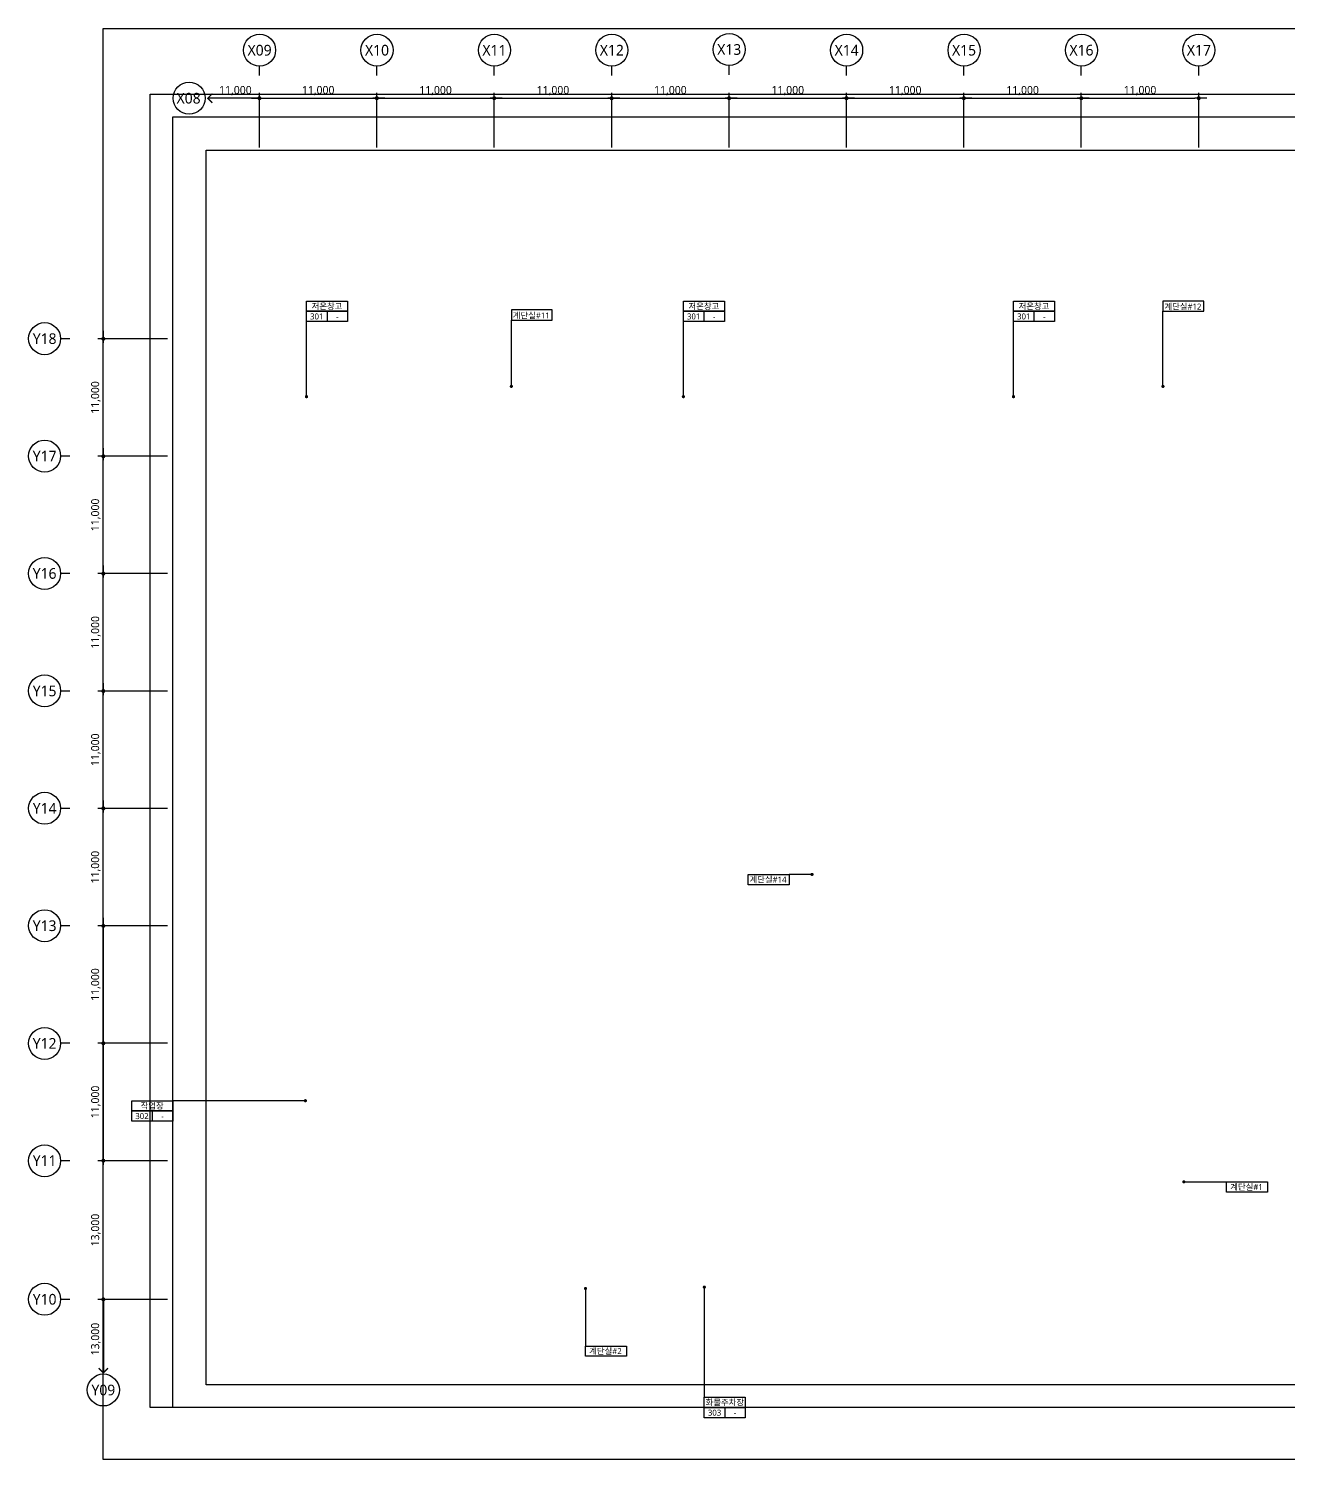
# Model space of a CAD drawing. Header units: millimetres. Extents: x 717452 to 1115512, y -611281 to 2012373.
# Drawn here: x 920452 to 1038476, y 987325 to 1121373 of the extents above; entities that cross this region are included whole.
import ezdxf
from ezdxf.enums import TextEntityAlignment as Align

# ---------------------------------------------------------------- set-up
doc = ezdxf.new("R2010")
doc.units = ezdxf.units.MM
doc.header["$PDSIZE"] = -10
doc.layers.get('0').update_dxf_attribs({"linetype": 'CONTINUOUS'})
doc.layers.get('DEFPOINTS').update_dxf_attribs({"color": 146, "linetype": 'CONTINUOUS'})
for name, color, linetype, lineweight in [('A-AXIS-BUBL', 7, 'CONTINUOUS', 25), ('A-DIMS', 7, 'CONTINUOUS', 25), ('A-MKXS-LEAD', 7, 'CONTINUOUS', 25), ('A-MKXX-NAME', 3, 'CONTINUOUS', 25), ('A-MKXX-SYMB', 7, 'CONTINUOUS', 25), ('A-XXXX-SYMB', 7, 'CONTINUOUS', 25), ('A-XXXX-TXT2', 3, 'CONTINUOUS', 25)]:
    doc.layers.add(name, color=color, linetype=linetype, lineweight=lineweight)
doc.styles.add('HY울릉도L', font='H2GTRE.TTF')
doc.styles.add('맑은고딕', font='malgun.ttf')
doc.dimstyles.new('CDIM', dxfattribs={"dimtxt": 3, "dimasz": 1.5, "dimexe": 2, "dimexo": 1, "dimgap": 1, "dimtad": 1, "dimdec": 0, "dimrnd": 0.5, "dimzin": 0, "dimdsep": 32, "dimlunit": 6, "dimtxsty": 'HY울릉도L', "dimblk1": '_CIDOT', "dimblk2": '_CIDOT', "dimsah": 1, "dimcen": 5.5, "dimclrd": 2, "dimclre": 2, "dimclrt": 7, "dimadec": 0, "dimazin": 0, "dimtfac": 1, "dimtdec": 0, "dimtix": 1, "dimtmove": 2, "dimatfit": 1, "dimldrblk": '_CIDOT', "dimfxl": 1, "dimtolj": 1, "dimtzin": 0, "dimlwd": -1, "dimarcsym": 0})

# ---------------------------------------------------------------- blocks, each defined once
blk = doc.blocks.new('_CIDOT')
at = {"color": 0, "linetype": 'ByBlock'}
blk.add_line((2, 0), (-1, 0), dxfattribs=at)
at = {"color": 0, "linetype": 'ByBlock', "const_width": 0.5}
blk.add_lwpolyline([(-0.25, 0, 1), (0.25, 0, 1)], format="xyb", close=True, dxfattribs=at)
blk = doc.blocks.new('*D141')
at = {"layer": 'A-DIMS', "lineweight": -2, "transparency": 16777216}
for p, q in [((933452, -24188), (926952, -24188)), ((933452, -37188), (926952, -37188))]:
    blk.add_line(p, q, dxfattribs=at)
at = {"layer": 'A-DIMS', "transparency": 16777216}
blk.add_line((927452, -36813), (927452, -24563), dxfattribs=at)
at = {"layer": 'DEFPOINTS', "color": 0, "transparency": 16777216}
for p in [(927452, -24188), (933702, -24188), (933702, -37188)]:
    blk.add_point(p, dxfattribs=at)
at = {"layer": 'A-DIMS', "transparency": 16777216, "xscale": 375, "yscale": 375, "zscale": 375}
for p, rotation in [((927452, -24188), 90), ((927452, -37188), 270)]:
    blk.add_blockref('_CIDOT', p, dxfattribs=dict(at, rotation=rotation))
at = {"layer": 'A-DIMS', "color": 3, "transparency": 16777216, "insert": (926750, -30688), "char_height": 750, "attachment_point": 5, "rotation": 90, "style": '맑은고딕'}
blk.add_mtext('\\A1;13,000', dxfattribs=at)
blk = doc.blocks.new('*D142')
at = {"layer": 'A-DIMS', "lineweight": -2, "transparency": 16777216}
for p, q in [((933452, 30812), (926952, 30812)), ((933452, 19812), (926952, 19812))]:
    blk.add_line(p, q, dxfattribs=at)
at = {"layer": 'A-DIMS', "transparency": 16777216}
blk.add_line((927452, 20187), (927452, 30437), dxfattribs=at)
at = {"layer": 'DEFPOINTS', "color": 0, "transparency": 16777216}
for p in [(927452, 30812), (933702, 30812), (933702, 19812)]:
    blk.add_point(p, dxfattribs=at)
at = {"layer": 'A-DIMS', "transparency": 16777216, "xscale": 375, "yscale": 375, "zscale": 375}
for p, rotation in [((927452, 30812), 90), ((927452, 19812), 270)]:
    blk.add_blockref('_CIDOT', p, dxfattribs=dict(at, rotation=rotation))
at = {"layer": 'A-DIMS', "color": 3, "transparency": 16777216, "insert": (926750, 25312), "char_height": 750, "attachment_point": 5, "rotation": 90, "style": '맑은고딕'}
blk.add_mtext('\\A1;11,000', dxfattribs=at)
blk = doc.blocks.new('*D143')
at = {"layer": 'A-DIMS', "lineweight": -2, "transparency": 16777216}
for p, q in [((933452, 19812), (926952, 19812)), ((933452, 8812), (926952, 8812))]:
    blk.add_line(p, q, dxfattribs=at)
at = {"layer": 'A-DIMS', "transparency": 16777216}
blk.add_line((927452, 9187), (927452, 19437), dxfattribs=at)
at = {"layer": 'DEFPOINTS', "color": 0, "transparency": 16777216}
for p in [(927452, 19812), (933702, 19812), (933702, 8812)]:
    blk.add_point(p, dxfattribs=at)
at = {"layer": 'A-DIMS', "transparency": 16777216, "xscale": 375, "yscale": 375, "zscale": 375}
for p, rotation in [((927452, 19812), 90), ((927452, 8812), 270)]:
    blk.add_blockref('_CIDOT', p, dxfattribs=dict(at, rotation=rotation))
at = {"layer": 'A-DIMS', "color": 3, "transparency": 16777216, "insert": (926750, 14312), "char_height": 750, "attachment_point": 5, "rotation": 90, "style": '맑은고딕'}
blk.add_mtext('\\A1;11,000', dxfattribs=at)
blk = doc.blocks.new('*D144')
at = {"layer": 'A-DIMS', "lineweight": -2, "transparency": 16777216}
for p, q in [((933452, 8812), (926952, 8812)), ((933452, -2188), (926952, -2188))]:
    blk.add_line(p, q, dxfattribs=at)
at = {"layer": 'A-DIMS', "transparency": 16777216}
blk.add_line((927452, -1813), (927452, 8437), dxfattribs=at)
at = {"layer": 'DEFPOINTS', "color": 0, "transparency": 16777216}
for p in [(927452, 8812), (933702, 8812), (933702, -2188)]:
    blk.add_point(p, dxfattribs=at)
at = {"layer": 'A-DIMS', "transparency": 16777216, "xscale": 375, "yscale": 375, "zscale": 375}
for p, rotation in [((927452, 8812), 90), ((927452, -2188), 270)]:
    blk.add_blockref('_CIDOT', p, dxfattribs=dict(at, rotation=rotation))
at = {"layer": 'A-DIMS', "color": 3, "transparency": 16777216, "insert": (926750, 3312), "char_height": 750, "attachment_point": 5, "rotation": 90, "style": '맑은고딕'}
blk.add_mtext('\\A1;11,000', dxfattribs=at)
blk = doc.blocks.new('*D145')
at = {"layer": 'A-DIMS', "lineweight": -2, "transparency": 16777216}
for p, q in [((933452, -13188), (926952, -13188)), ((933452, -24188), (926952, -24188))]:
    blk.add_line(p, q, dxfattribs=at)
at = {"layer": 'A-DIMS', "transparency": 16777216}
blk.add_line((927452, -13563), (927452, -23813), dxfattribs=at)
at = {"layer": 'DEFPOINTS', "color": 0, "transparency": 16777216}
for p in [(933702, -13188), (927452, -24188), (933702, -24188)]:
    blk.add_point(p, dxfattribs=at)
at = {"layer": 'A-DIMS', "transparency": 16777216, "xscale": 375, "yscale": 375, "zscale": 375}
for p, rotation in [((927452, -13188), 90), ((927452, -24188), 270)]:
    blk.add_blockref('_CIDOT', p, dxfattribs=dict(at, rotation=rotation))
at = {"layer": 'A-DIMS', "color": 3, "transparency": 16777216, "insert": (926750, -18688), "char_height": 750, "attachment_point": 5, "rotation": 90, "style": '맑은고딕'}
blk.add_mtext('\\A1;11,000', dxfattribs=at)
blk = doc.blocks.new('*D146')
at = {"layer": 'A-DIMS', "lineweight": -2, "transparency": 16777216}
for p, q in [((933452, -2188), (926952, -2188)), ((933452, -13188), (926952, -13188))]:
    blk.add_line(p, q, dxfattribs=at)
at = {"layer": 'A-DIMS', "transparency": 16777216}
blk.add_line((927452, -2563), (927452, -12813), dxfattribs=at)
at = {"layer": 'DEFPOINTS', "color": 0, "transparency": 16777216}
for p in [(933702, -2188), (927452, -13188), (933702, -13188)]:
    blk.add_point(p, dxfattribs=at)
at = {"layer": 'A-DIMS', "transparency": 16777216, "xscale": 375, "yscale": 375, "zscale": 375}
for p, rotation in [((927452, -2188), 90), ((927452, -13188), 270)]:
    blk.add_blockref('_CIDOT', p, dxfattribs=dict(at, rotation=rotation))
at = {"layer": 'A-DIMS', "color": 3, "transparency": 16777216, "insert": (926750, -7688), "char_height": 750, "attachment_point": 5, "rotation": 90, "style": '맑은고딕'}
blk.add_mtext('\\A1;11,000', dxfattribs=at)
blk = doc.blocks.new('*D139')
at = {"layer": 'A-DIMS', "lineweight": -2, "transparency": 16777216}
for p, q in [((933452, 41812), (926952, 41812)), ((933452, 30812), (926952, 30812))]:
    blk.add_line(p, q, dxfattribs=at)
at = {"layer": 'A-DIMS', "transparency": 16777216}
blk.add_line((927452, 31187), (927452, 41437), dxfattribs=at)
at = {"layer": 'DEFPOINTS', "color": 0, "transparency": 16777216}
for p in [(927452, 41812), (933702, 41812), (933702, 30812)]:
    blk.add_point(p, dxfattribs=at)
at = {"layer": 'A-DIMS', "transparency": 16777216, "xscale": 375, "yscale": 375, "zscale": 375}
for p, rotation in [((927452, 41812), 90), ((927452, 30812), 270)]:
    blk.add_blockref('_CIDOT', p, dxfattribs=dict(at, rotation=rotation))
at = {"layer": 'A-DIMS', "color": 3, "transparency": 16777216, "insert": (926750, 36312), "char_height": 750, "attachment_point": 5, "rotation": 90, "style": '맑은고딕'}
blk.add_mtext('\\A1;11,000', dxfattribs=at)
blk = doc.blocks.new('*D140')
at = {"layer": 'A-DIMS', "lineweight": -2, "transparency": 16777216}
for p, q in [((933452, 52812), (926952, 52812)), ((933452, 41812), (926952, 41812))]:
    blk.add_line(p, q, dxfattribs=at)
at = {"layer": 'A-DIMS', "transparency": 16777216}
blk.add_line((927452, 42187), (927452, 52437), dxfattribs=at)
at = {"layer": 'DEFPOINTS', "color": 0, "transparency": 16777216}
for p in [(927452, 52812), (933702, 52812), (933702, 41812)]:
    blk.add_point(p, dxfattribs=at)
at = {"layer": 'A-DIMS', "transparency": 16777216, "xscale": 375, "yscale": 375, "zscale": 375}
for p, rotation in [((927452, 52812), 90), ((927452, 41812), 270)]:
    blk.add_blockref('_CIDOT', p, dxfattribs=dict(at, rotation=rotation))
at = {"layer": 'A-DIMS', "color": 3, "transparency": 16777216, "insert": (926750, 47312), "char_height": 750, "attachment_point": 5, "rotation": 90, "style": '맑은고딕'}
blk.add_mtext('\\A1;11,000', dxfattribs=at)
blk = doc.blocks.new('*D159')
at = {"layer": 'A-DIMS', "lineweight": -2, "transparency": 16777216}
for p, q in [((1019077, 70737), (1019077, 75853)), ((1030077, 70737), (1030077, 75853))]:
    blk.add_line(p, q, dxfattribs=at)
at = {"layer": 'A-DIMS', "transparency": 16777216}
blk.add_line((1019452, 75353), (1029702, 75353), dxfattribs=at)
at = {"layer": 'DEFPOINTS', "color": 0, "transparency": 16777216}
for p in [(1030077, 75353), (1019077, 70487), (1030077, 70487)]:
    blk.add_point(p, dxfattribs=at)
at = {"layer": 'A-DIMS', "transparency": 16777216, "xscale": 375, "yscale": 375, "zscale": 375, "rotation": 180}
blk.add_blockref('_CIDOT', (1019077, 75353), dxfattribs=at)
at = {"layer": 'A-DIMS', "transparency": 16777216, "xscale": 375, "yscale": 375, "zscale": 375}
blk.add_blockref('_CIDOT', (1030077, 75353), dxfattribs=at)
at = {"layer": 'A-DIMS', "color": 3, "transparency": 16777216, "insert": (1024577, 76055), "char_height": 750, "attachment_point": 5, "style": '맑은고딕'}
blk.add_mtext('\\A1;11,000', dxfattribs=at)
blk = doc.blocks.new('*D160')
at = {"layer": 'A-DIMS', "lineweight": -2, "transparency": 16777216}
for p, q in [((1008077, 70737), (1008077, 75853)), ((1019077, 70737), (1019077, 75853))]:
    blk.add_line(p, q, dxfattribs=at)
at = {"layer": 'A-DIMS', "transparency": 16777216}
blk.add_line((1008452, 75353), (1018702, 75353), dxfattribs=at)
at = {"layer": 'DEFPOINTS', "color": 0, "transparency": 16777216}
for p in [(1019077, 75353), (1008077, 70487), (1019077, 70487)]:
    blk.add_point(p, dxfattribs=at)
at = {"layer": 'A-DIMS', "transparency": 16777216, "xscale": 375, "yscale": 375, "zscale": 375, "rotation": 180}
blk.add_blockref('_CIDOT', (1008077, 75353), dxfattribs=at)
at = {"layer": 'A-DIMS', "transparency": 16777216, "xscale": 375, "yscale": 375, "zscale": 375}
blk.add_blockref('_CIDOT', (1019077, 75353), dxfattribs=at)
at = {"layer": 'A-DIMS', "color": 3, "transparency": 16777216, "insert": (1013577, 76055), "char_height": 750, "attachment_point": 5, "style": '맑은고딕'}
blk.add_mtext('\\A1;11,000', dxfattribs=at)
blk = doc.blocks.new('*D161')
at = {"layer": 'A-DIMS', "lineweight": -2, "transparency": 16777216}
for p, q in [((997077, 70737), (997077, 75853)), ((1008077, 70737), (1008077, 75853))]:
    blk.add_line(p, q, dxfattribs=at)
at = {"layer": 'A-DIMS', "transparency": 16777216}
blk.add_line((997452, 75353), (1007702, 75353), dxfattribs=at)
at = {"layer": 'DEFPOINTS', "color": 0, "transparency": 16777216}
for p in [(1008077, 75353), (997077, 70487), (1008077, 70487)]:
    blk.add_point(p, dxfattribs=at)
at = {"layer": 'A-DIMS', "transparency": 16777216, "xscale": 375, "yscale": 375, "zscale": 375, "rotation": 180}
blk.add_blockref('_CIDOT', (997077, 75353), dxfattribs=at)
at = {"layer": 'A-DIMS', "transparency": 16777216, "xscale": 375, "yscale": 375, "zscale": 375}
blk.add_blockref('_CIDOT', (1008077, 75353), dxfattribs=at)
at = {"layer": 'A-DIMS', "color": 3, "transparency": 16777216, "insert": (1002577, 76055), "char_height": 750, "attachment_point": 5, "style": '맑은고딕'}
blk.add_mtext('\\A1;11,000', dxfattribs=at)
blk = doc.blocks.new('*D162')
at = {"layer": 'A-DIMS', "lineweight": -2, "transparency": 16777216}
for p, q in [((986077, 70737), (986077, 75853)), ((997077, 70737), (997077, 75853))]:
    blk.add_line(p, q, dxfattribs=at)
at = {"layer": 'A-DIMS', "transparency": 16777216}
blk.add_line((986452, 75353), (996702, 75353), dxfattribs=at)
at = {"layer": 'DEFPOINTS', "color": 0, "transparency": 16777216}
for p in [(997077, 75353), (986077, 70487), (997077, 70487)]:
    blk.add_point(p, dxfattribs=at)
at = {"layer": 'A-DIMS', "transparency": 16777216, "xscale": 375, "yscale": 375, "zscale": 375, "rotation": 180}
blk.add_blockref('_CIDOT', (986077, 75353), dxfattribs=at)
at = {"layer": 'A-DIMS', "transparency": 16777216, "xscale": 375, "yscale": 375, "zscale": 375}
blk.add_blockref('_CIDOT', (997077, 75353), dxfattribs=at)
at = {"layer": 'A-DIMS', "color": 3, "transparency": 16777216, "insert": (991577, 76055), "char_height": 750, "attachment_point": 5, "style": '맑은고딕'}
blk.add_mtext('\\A1;11,000', dxfattribs=at)
blk = doc.blocks.new('*D155')
at = {"layer": 'A-DIMS', "lineweight": -2, "transparency": 16777216}
for p, q in [((975077, 70737), (975077, 75853)), ((986077, 70737), (986077, 75853))]:
    blk.add_line(p, q, dxfattribs=at)
at = {"layer": 'A-DIMS', "transparency": 16777216}
blk.add_line((975452, 75353), (985702, 75353), dxfattribs=at)
at = {"layer": 'DEFPOINTS', "color": 0, "transparency": 16777216}
for p in [(986077, 75353), (975077, 70487), (986077, 70487)]:
    blk.add_point(p, dxfattribs=at)
at = {"layer": 'A-DIMS', "transparency": 16777216, "xscale": 375, "yscale": 375, "zscale": 375, "rotation": 180}
blk.add_blockref('_CIDOT', (975077, 75353), dxfattribs=at)
at = {"layer": 'A-DIMS', "transparency": 16777216, "xscale": 375, "yscale": 375, "zscale": 375}
blk.add_blockref('_CIDOT', (986077, 75353), dxfattribs=at)
at = {"layer": 'A-DIMS', "color": 3, "transparency": 16777216, "insert": (980577, 76055), "char_height": 750, "attachment_point": 5, "style": '맑은고딕'}
blk.add_mtext('\\A1;11,000', dxfattribs=at)
blk = doc.blocks.new('*D156')
at = {"layer": 'A-DIMS', "lineweight": -2, "transparency": 16777216}
for p, q in [((964077, 70737), (964077, 75853)), ((975077, 70737), (975077, 75853))]:
    blk.add_line(p, q, dxfattribs=at)
at = {"layer": 'A-DIMS', "transparency": 16777216}
blk.add_line((964452, 75353), (974702, 75353), dxfattribs=at)
at = {"layer": 'DEFPOINTS', "color": 0, "transparency": 16777216}
for p in [(975077, 75353), (964077, 70487), (975077, 70487)]:
    blk.add_point(p, dxfattribs=at)
at = {"layer": 'A-DIMS', "transparency": 16777216, "xscale": 375, "yscale": 375, "zscale": 375, "rotation": 180}
blk.add_blockref('_CIDOT', (964077, 75353), dxfattribs=at)
at = {"layer": 'A-DIMS', "transparency": 16777216, "xscale": 375, "yscale": 375, "zscale": 375}
blk.add_blockref('_CIDOT', (975077, 75353), dxfattribs=at)
at = {"layer": 'A-DIMS', "color": 3, "transparency": 16777216, "insert": (969577, 76055), "char_height": 750, "attachment_point": 5, "style": '맑은고딕'}
blk.add_mtext('\\A1;11,000', dxfattribs=at)
blk = doc.blocks.new('*D157')
at = {"layer": 'A-DIMS', "lineweight": -2, "transparency": 16777216}
for p, q in [((953077, 70737), (953077, 75853)), ((964077, 70737), (964077, 75853))]:
    blk.add_line(p, q, dxfattribs=at)
at = {"layer": 'A-DIMS', "transparency": 16777216}
blk.add_line((953452, 75353), (963702, 75353), dxfattribs=at)
at = {"layer": 'DEFPOINTS', "color": 0, "transparency": 16777216}
for p in [(964077, 75353), (953077, 70487), (964077, 70487)]:
    blk.add_point(p, dxfattribs=at)
at = {"layer": 'A-DIMS', "transparency": 16777216, "xscale": 375, "yscale": 375, "zscale": 375, "rotation": 180}
blk.add_blockref('_CIDOT', (953077, 75353), dxfattribs=at)
at = {"layer": 'A-DIMS', "transparency": 16777216, "xscale": 375, "yscale": 375, "zscale": 375}
blk.add_blockref('_CIDOT', (964077, 75353), dxfattribs=at)
at = {"layer": 'A-DIMS', "color": 3, "transparency": 16777216, "insert": (958577, 76055), "char_height": 750, "attachment_point": 5, "style": '맑은고딕'}
blk.add_mtext('\\A1;11,000', dxfattribs=at)
blk = doc.blocks.new('*D158')
at = {"layer": 'A-DIMS', "lineweight": -2, "transparency": 16777216}
for p, q in [((942077, 70737), (942077, 75853)), ((953077, 70737), (953077, 75853))]:
    blk.add_line(p, q, dxfattribs=at)
at = {"layer": 'A-DIMS', "transparency": 16777216}
blk.add_line((942452, 75353), (952702, 75353), dxfattribs=at)
at = {"layer": 'DEFPOINTS', "color": 0, "transparency": 16777216}
for p in [(953077, 75353), (942077, 70487), (953077, 70487)]:
    blk.add_point(p, dxfattribs=at)
at = {"layer": 'A-DIMS', "transparency": 16777216, "xscale": 375, "yscale": 375, "zscale": 375, "rotation": 180}
blk.add_blockref('_CIDOT', (942077, 75353), dxfattribs=at)
at = {"layer": 'A-DIMS', "transparency": 16777216, "xscale": 375, "yscale": 375, "zscale": 375}
blk.add_blockref('_CIDOT', (953077, 75353), dxfattribs=at)
at = {"layer": 'A-DIMS', "color": 3, "transparency": 16777216, "insert": (947577, 76055), "char_height": 750, "attachment_point": 5, "style": '맑은고딕'}
blk.add_mtext('\\A1;11,000', dxfattribs=at)
blk = doc.blocks.new('Dim250-4')
at = {"const_width": 125}
for points in [[(27518, 135181.2), (27091.1, 134754.3), (27518, 134327.4)], [(16859.5, 15779.3), (17301.4, 15337.4), (17743.4, 15779.3)]]:
    blk.add_lwpolyline(points, dxfattribs=at)
at = {"layer": 'A-AXIS-BUBL', "ltscale": 0.2}
for p, q in [((31926.4, 136879.3), (31926.4, 137754.4)), ((42926.4, 136879.3), (42926.4, 137754.4)), ((42926.4, 136879.3), (42926.4, 137754.4)), ((53926.4, 136879.3), (53926.4, 137754.4)), ((64926.4, 136879.3), (64926.4, 137754.4)), ((75926.4, 136945.4), (75926.4, 137820.5)), ((86925.6, 136879.3), (86925.6, 137754.4)), ((97926.4, 136879.3), (97926.4, 137754.4)), ((108926.4, 136879.3), (108926.4, 137754.4)), ((119926.4, 136879.3), (119926.4, 137754.4)), ((14176.4, 112213.1), (13301.3, 112213.1)), ((14176.4, 101213.1), (13301.3, 101213.1)), ((14176.4, 90213.1), (13301.3, 90213.1)), ((14176.4, 79213.1), (13301.3, 79213.1)), ((14176.4, 68213.1), (13301.3, 68213.1)), ((14176.4, 57213.1), (13301.3, 57213.1)), ((14176.4, 46213.1), (13301.3, 46213.1)), ((14176.4, 35213.1), (13301.3, 35213.1)), ((14176.4, 22213.1), (13301.3, 22213.1))]:
    blk.add_line(p, q, dxfattribs=at)
for centre in [(31941.1, 139254.3), (42941.1, 139254.3), (42941.1, 139254.3), (53941.1, 139254.3), (64941.1, 139254.3), (75941.1, 139320.4), (86940.3, 139254.3), (97941.1, 139254.3), (108941.1, 139254.3), (119941.1, 139254.3), (11801.4, 112227.8), (11801.4, 101227.8), (11801.4, 90227.8), (11801.4, 79227.8), (11801.4, 68227.8), (11801.4, 57227.8), (11801.4, 46198.4), (11801.4, 35198.4), (11801.4, 22227.8), (17301.4, 13729.1)]:
    blk.add_circle(centre, 1500, dxfattribs=at)
at = {"layer": 'A-DIMS'}
for p, q in [((31926.4, 134754.3), (27091.1, 134754.3)), ((17301.4, 22213.1), (17301.4, 15337.4))]:
    blk.add_line(p, q, dxfattribs=at)
at = {"layer": 'A-XXXX-SYMB'}
blk.add_circle((25336.9, 134754.3), 1500, dxfattribs=at)
at = {"layer": 'A-DIMS', "color": 3, "insert": (29672.4, 135456.7), "char_height": 750, "attachment_point": 5, "style": '맑은고딕'}
blk.add_mtext('\\A1;11,000', dxfattribs=at)
at = {"layer": 'A-DIMS', "color": 3, "insert": (16601, 18496.9), "char_height": 750, "attachment_point": 5, "rotation": 90, "style": '맑은고딕'}
blk.add_mtext('\\A1;13,000', dxfattribs=at)
at = {"layer": 'A-XXXX-TXT2', "ltscale": 0.2, "style": '맑은고딕'}
for s, p in [('X09', (31941.1, 139254.3)), ('X10', (42941.1, 139254.3)), ('X11', (53941.1, 139254.3)), ('X12', (64941.1, 139254.3)), ('X13', (75941.1, 139320.4)), ('X14', (86940.3, 139254.3)), ('X15', (97941.1, 139254.3)), ('X16', (108941.1, 139254.3)), ('X17', (119941.1, 139254.3)), ('X08', (25288.7, 134754.3)), ('Y18', (11801.4, 112227.8)), ('Y17', (11801.4, 101227.8)), ('Y16', (11801.4, 90227.8)), ('Y15', (11801.4, 79227.8)), ('Y14', (11801.4, 68227.8)), ('Y13', (11801.4, 57227.8)), ('Y12', (11801.4, 46199.1)), ('Y11', (11801.4, 35227.8)), ('Y10', (11801.4, 22227.8)), ('Y09', (17301.4, 13729.7))]:
    blk.add_text(s, height=1000, dxfattribs=at).set_placement(p, align=Align.MIDDLE_CENTER)
at = {"layer": 'A-DIMS'}
for p1, p2, distance, picture, middle in [((31926.4, 129888.1), (42926.4, 129888.1), 4866.2, '*D158', (37426.4, 135456.7)), ((42926.4, 129888.1), (53926.4, 129888.1), 4866.2, '*D157', (48426.4, 135456.7)), ((53926.4, 129888.1), (64926.4, 129888.1), 4866.2, '*D156', (59426.4, 135456.7)), ((64926.4, 129888.1), (75926.4, 129888.1), 4866.2, '*D155', (70426.4, 135456.7)), ((75926.4, 129888.1), (86926.4, 129888.1), 4866.2, '*D162', (81426.4, 135456.7)), ((86926.4, 129888.1), (97926.4, 129888.1), 4866.2, '*D161', (92426.4, 135456.7)), ((97926.4, 129888.1), (108926.4, 129888.1), 4866.2, '*D160', (103426.4, 135456.7)), ((108926.4, 129888.1), (119926.4, 129888.1), 4866.2, '*D159', (114426.4, 135456.7)), ((23551.4, 101213.1), (23551.4, 112213.1), 6250, '*D140', (16599, 106713.1)), ((23551.4, 90213.1), (23551.4, 101213.1), 6250, '*D139', (16599, 95713.1)), ((23551.4, 79213.1), (23551.4, 90213.1), 6250, '*D142', (16599, 84713.1)), ((23551.4, 68213.1), (23551.4, 79213.1), 6250, '*D143', (16599, 73713.1)), ((23551.4, 57213.1), (23551.4, 68213.1), 6250, '*D144', (16599, 62713.1)), ((23551.4, 57213.1), (23551.4, 46213.1), -6250, '*D146', (16599, 51713.1)), ((23551.4, 46213.1), (23551.4, 35213.1), -6250, '*D145', (16599, 40713.1)), ((23551.4, 22213.1), (23551.4, 35213.1), 6250, '*D141', (16599, 28713.1))]:
    dim = blk.add_aligned_dim(p1=p1, p2=p2, distance=distance, dimstyle='CDIM', override={"dimscale": 250, "dimtxsty": '맑은고딕', "dimclrd": 256, "dimclre": 256, "dimclrt": 3}, dxfattribs=at)
    dim.commit()
    dim.dimension.update_dxf_attribs({"geometry": picture, "text_midpoint": middle, "insert": (-910150.9, 59401.6)})

msp = doc.modelspace()

# ---------------------------------------------------------------- linework, layer by layer
at = {"layer": 'A-MKXS-LEAD'}
for p, q in [((946488, 1086893), (946488, 1093927)), ((965677, 1087853), (965677, 1094053)), ((981798, 1086893), (981798, 1093927)), ((1012723, 1086893), (1012723, 1093927)), ((1026727, 1087853), (1026727, 1094887)), ((993847, 1042129), (991697, 1042129)), ((946385, 1020928), (933952, 1020928)), ((1028685, 1013328), (1032685, 1013328)), ((972627, 1003341), (972627, 997945)), ((983758, 1003467), (983758, 993147))]:
    msp.add_line(p, q, dxfattribs=at)
at = {"layer": 'A-MKXS-LEAD', "const_width": 150}
for points in [[(965752, 1087853, -1), (965602, 1087853, -1)], [(1026802, 1087853, -1), (1026652, 1087853, -1)], [(946563, 1086893, -1), (946413, 1086893, -1)], [(981873, 1086893, -1), (981723, 1086893, -1)], [(1012798, 1086893, -1), (1012648, 1086893, -1)], [(993847, 1042054, 1), (993847, 1042204, 1)], [(946385, 1021003, -1), (946385, 1020853, -1)], [(1028685, 1013403, 1), (1028685, 1013253, 1)], [(972702, 1003341, 1), (972552, 1003341, 1)], [(983833, 1003467, 1), (983683, 1003467, 1)]]:
    msp.add_lwpolyline(points, format="xyb", close=True, dxfattribs=at)
at = {"layer": 'A-MKXX-SYMB'}
for p, q in [((948408, 1094887), (948408, 1093927)), ((983718, 1094887), (983718, 1093927)), ((1014643, 1094887), (1014643, 1093927)), ((932032, 1019968), (932032, 1019008)), ((985678, 992187), (985678, 991227))]:
    msp.add_line(p, q, dxfattribs=at)
for points in [[(950328, 1094887), (946488, 1094887), (946488, 1095847), (950328, 1095847)], [(985638, 1094887), (981798, 1094887), (981798, 1095847), (985638, 1095847)], [(1016563, 1094887), (1012723, 1094887), (1012723, 1095847), (1016563, 1095847)], [(1030567, 1095847), (1026727, 1095847), (1026727, 1094887), (1030567, 1094887)], [(950328, 1093927), (946488, 1093927), (946488, 1094887), (950328, 1094887)], [(969517, 1095013), (965677, 1095013), (965677, 1094053), (969517, 1094053)], [(985638, 1093927), (981798, 1093927), (981798, 1094887), (985638, 1094887)], [(1016563, 1093927), (1012723, 1093927), (1012723, 1094887), (1016563, 1094887)], [(991697, 1041169), (987857, 1041169), (987857, 1042129), (991697, 1042129)], [(933952, 1019968), (930112, 1019968), (930112, 1020928), (933952, 1020928)], [(933952, 1019008), (930112, 1019008), (930112, 1019968), (933952, 1019968)], [(1036525, 1012368), (1032685, 1012368), (1032685, 1013328), (1036525, 1013328)], [(976467, 996985), (972627, 996985), (972627, 997945), (976467, 997945)], [(987598, 992187), (983758, 992187), (983758, 993147), (987598, 993147)], [(987598, 991227), (983758, 991227), (983758, 992187), (987598, 992187)]]:
    msp.add_lwpolyline(points, close=True, dxfattribs=at)
at = {"layer": 'DEFPOINTS'}
for points in [[(927452, 1121373), (1090690, 1121373), (1090690, 987325), (927452, 987325)], [(931827, 1115237), (1090690, 1115237), (1090690, 992187), (931827, 992187)], [(933952, 1113112), (1090690, 1113112), (1090690, 992187), (933952, 992187)], [(937077, 1109987), (1090690, 1109987), (1090690, 994312), (937077, 994312)]]:
    msp.add_lwpolyline(points, close=True, dxfattribs=at)

# ---------------------------------------------------------------- block references
at = {"layer": 'A-DIMS'}
msp.add_blockref('Dim250-4', (910151, 980098), dxfattribs=at)

# ---------------------------------------------------------------- texts
at = {"layer": 'A-MKXX-NAME', "style": '맑은고딕'}
for s, p in [('저온창고', (948408, 1095367)), ('저온창고', (983718, 1095367)), ('저온창고', (1014643, 1095367)), ('계단실#12', (1028594, 1095330)), ('301', (947448, 1094407)), ('-', (949368, 1094407)), ('계단실#11', (967544, 1094496)), ('301', (982758, 1094407)), ('-', (984678, 1094407)), ('301', (1013683, 1094407)), ('-', (1015603, 1094407)), ('계단실#14', (989724, 1041649)), ('작업장', (932032, 1020448)), ('302', (931072, 1019488)), ('-', (932992, 1019488)), ('계단실#1', (1034552, 1012848)), ('계단실#2', (974494, 997465)), ('화물주차장', (985678, 992667)), ('303', (984718, 991707)), ('-', (986638, 991707))]:
    msp.add_text(s, height=560, dxfattribs=at).set_placement(p, align=Align.MIDDLE_CENTER)

doc.saveas('drawing.dxf')
